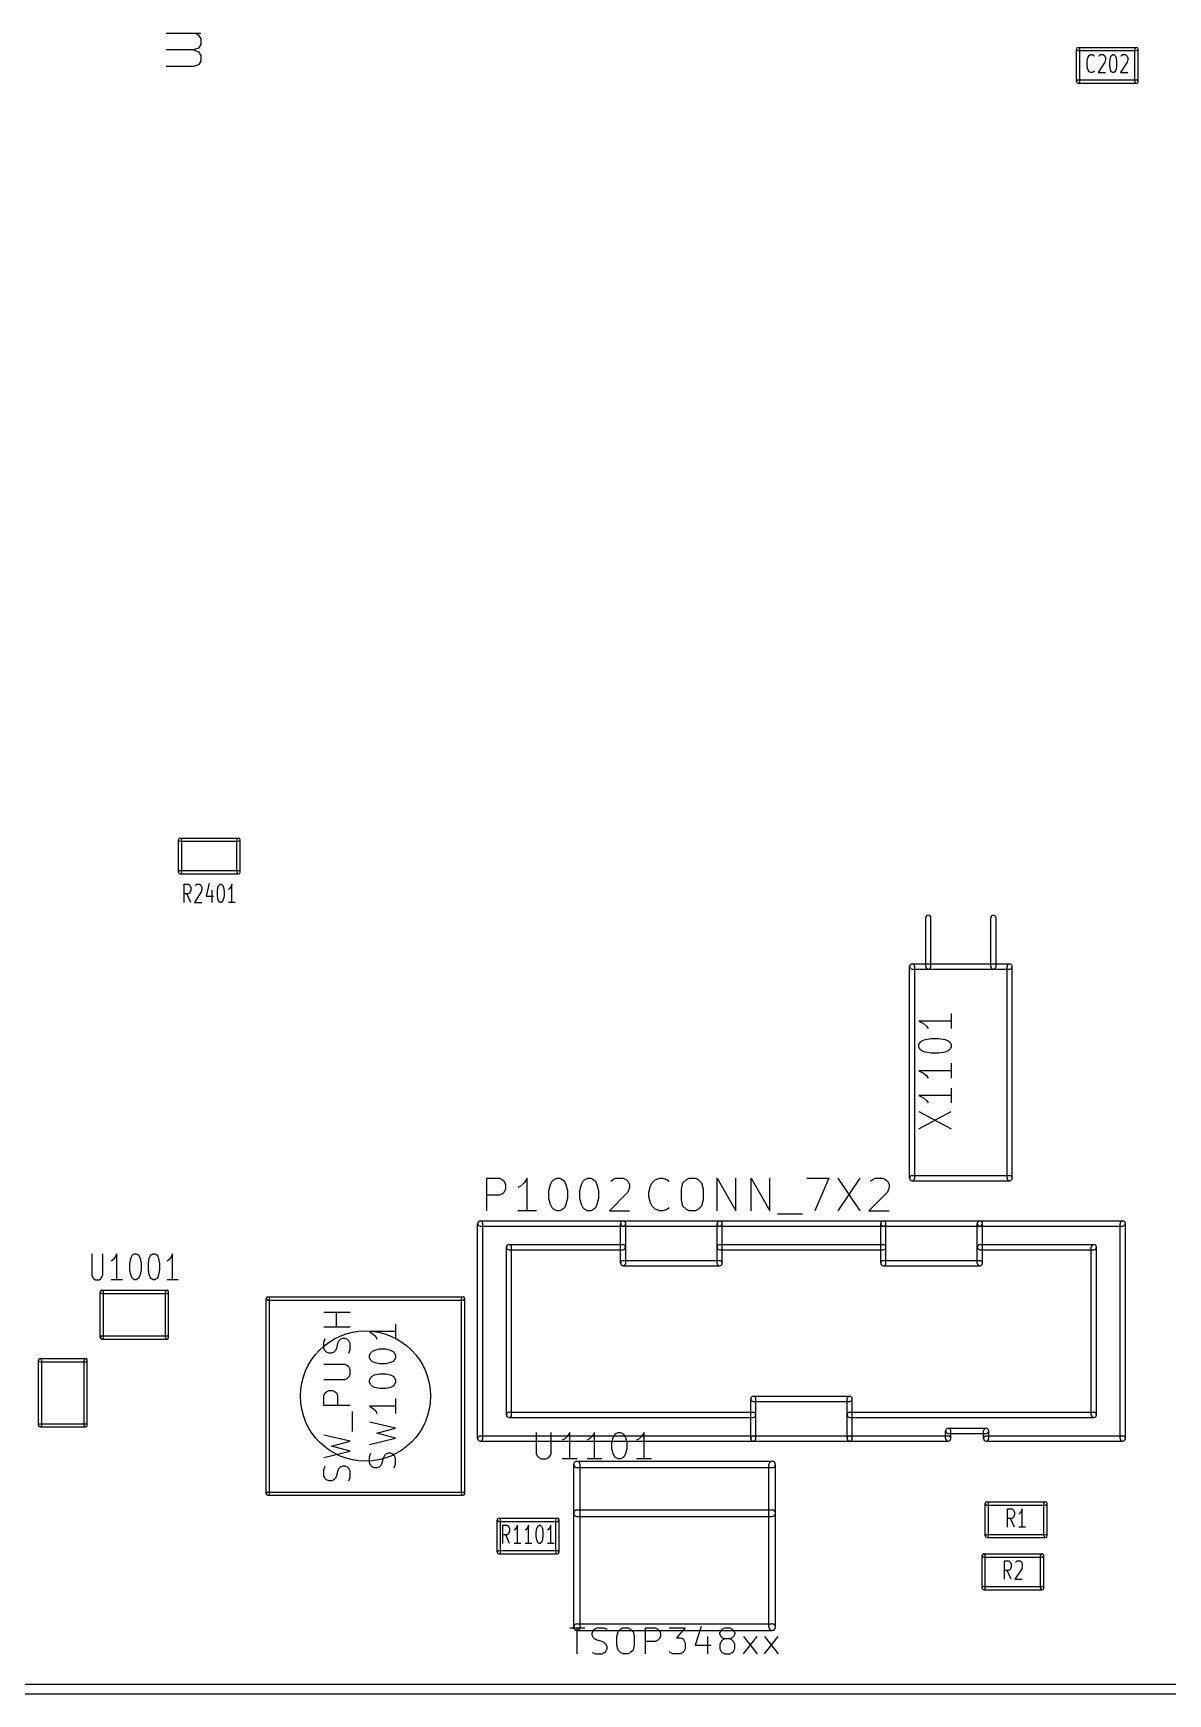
# Model space of a CAD drawing. Extents: x -29274 to 69862, y 23709 to 162744.
# Drawn here: x 8794 to 26229, y 24345 to 49863 of the extents above; entities that cross this region are included whole.
import ezdxf

# ---------------------------------------------------------------- set-up
doc = ezdxf.new("R2010")
doc.units = 0
doc.layers.add('BLACK', color=1, linetype='CONTINUOUS')

msp = doc.modelspace()

# ---------------------------------------------------------------- linework, layer by layer
at = {"layer": 'BLACK'}
for p, q in [((10837, 49863), (11371, 49863)), ((11294, 49863), (11332, 49835)), ((11332, 49835), (11371, 49777)), ((11371, 49777), (11371, 49692)), ((11256, 49606), (10837, 49606)), ((11332, 49635), (11256, 49606)), ((11256, 49606), (11332, 49577)), ((11371, 49692), (11332, 49635)), ((11332, 49577), (11371, 49520)), ((11371, 49520), (11371, 49435)), ((24825, 49120), (24825, 49620)), ((24850, 49645), (25750, 49645)), ((24850, 49595), (25750, 49595)), ((24875, 49120), (24875, 49620)), ((25005, 49497), (25023, 49523)), ((25023, 49523), (25048, 49537)), ((25048, 49537), (25065, 49537)), ((25065, 49537), (25091, 49523)), ((25091, 49523), (25100, 49510)), ((25168, 49510), (25177, 49523)), ((25177, 49523), (25194, 49537)), ((25194, 49537), (25237, 49537)), ((25237, 49537), (25254, 49523)), ((25254, 49523), (25263, 49510)), ((25263, 49510), (25271, 49483)), ((25348, 49483), (25356, 49510)), ((25356, 49510), (25365, 49523)), ((25365, 49523), (25382, 49537)), ((25382, 49537), (25399, 49537)), ((25399, 49537), (25416, 49523)), ((25416, 49523), (25425, 49510)), ((25425, 49510), (25434, 49483)), ((25510, 49510), (25519, 49523)), ((25519, 49523), (25536, 49537)), ((25536, 49537), (25579, 49537)), ((25579, 49537), (25596, 49523)), ((25596, 49523), (25605, 49510)), ((25605, 49510), (25613, 49483)), ((25725, 49120), (25725, 49620)), ((25775, 49120), (25775, 49620)), ((11256, 49349), (10837, 49349)), ((11332, 49377), (11256, 49349)), ((11371, 49435), (11332, 49377)), ((24988, 49417), (24997, 49470)), ((24988, 49377), (24988, 49417)), ((24997, 49323), (24988, 49377)), ((24997, 49470), (25005, 49497)), ((25005, 49297), (24997, 49323)), ((25023, 49270), (25005, 49297)), ((25048, 49257), (25023, 49270)), ((25065, 49257), (25048, 49257)), ((25091, 49270), (25065, 49257)), ((25100, 49283), (25091, 49270)), ((25263, 49417), (25160, 49257)), ((25160, 49257), (25271, 49257)), ((25271, 49457), (25263, 49417)), ((25271, 49483), (25271, 49457)), ((25339, 49430), (25348, 49483)), ((25339, 49363), (25339, 49430)), ((25348, 49310), (25339, 49363)), ((25356, 49283), (25348, 49310)), ((25365, 49270), (25356, 49283)), ((25382, 49257), (25365, 49270)), ((25399, 49257), (25382, 49257)), ((25416, 49270), (25399, 49257)), ((25425, 49283), (25416, 49270)), ((25434, 49310), (25425, 49283)), ((25434, 49483), (25442, 49430)), ((25442, 49363), (25434, 49310)), ((25442, 49430), (25442, 49363)), ((25605, 49417), (25502, 49257)), ((25502, 49257), (25613, 49257)), ((25613, 49457), (25605, 49417)), ((25613, 49483), (25613, 49457)), ((24850, 49145), (25750, 49145)), ((24850, 49095), (25750, 49095)), ((11025, 36970), (11025, 37470)), ((11050, 37495), (11950, 37495)), ((11050, 37445), (11950, 37445)), ((11075, 36970), (11075, 37470)), ((11925, 36970), (11925, 37470)), ((11975, 36970), (11975, 37470)), ((11050, 36995), (11950, 36995)), ((11050, 36945), (11950, 36945)), ((11111, 36507), (11111, 36787)), ((11111, 36787), (11179, 36787)), ((11179, 36787), (11197, 36773)), ((11197, 36773), (11205, 36760)), ((11205, 36760), (11214, 36733)), ((11282, 36760), (11291, 36773)), ((11291, 36773), (11308, 36787)), ((11308, 36787), (11351, 36787)), ((11351, 36787), (11368, 36773)), ((11368, 36773), (11377, 36760)), ((11377, 36760), (11385, 36733)), ((11496, 36800), (11453, 36600)), ((11633, 36733), (11641, 36760)), ((11641, 36760), (11650, 36773)), ((11650, 36773), (11667, 36787)), ((11667, 36787), (11684, 36787)), ((11684, 36787), (11701, 36773)), ((11701, 36773), (11710, 36760)), ((11710, 36760), (11719, 36733)), ((11830, 36747), (11812, 36720)), ((11847, 36787), (11830, 36747)), ((11847, 36507), (11847, 36787)), ((11179, 36640), (11111, 36640)), ((11214, 36507), (11154, 36640)), ((11197, 36653), (11179, 36640)), ((11205, 36667), (11197, 36653)), ((11214, 36693), (11205, 36667)), ((11214, 36733), (11214, 36693)), ((11377, 36667), (11274, 36507)), ((11274, 36507), (11385, 36507)), ((11385, 36707), (11377, 36667)), ((11385, 36733), (11385, 36707)), ((11453, 36600), (11565, 36600)), ((11539, 36693), (11539, 36507)), ((11624, 36680), (11633, 36733)), ((11624, 36613), (11624, 36680)), ((11633, 36560), (11624, 36613)), ((11641, 36533), (11633, 36560)), ((11650, 36520), (11641, 36533)), ((11667, 36507), (11650, 36520)), ((11684, 36507), (11667, 36507)), ((11701, 36520), (11684, 36507)), ((11710, 36533), (11701, 36520)), ((11719, 36560), (11710, 36533)), ((11719, 36733), (11727, 36680)), ((11727, 36613), (11719, 36560)), ((11727, 36680), (11727, 36613)), ((11812, 36720), (11795, 36707)), ((11898, 36507), (11795, 36507)), ((22510, 35520), (22510, 36270)), ((22590, 35520), (22590, 36270)), ((23510, 35520), (23510, 36270)), ((23590, 35520), (23590, 36270)), ((22260, 32270), (22260, 35520)), ((22300, 35560), (23800, 35560)), ((22300, 35480), (23800, 35480)), ((22340, 32270), (22340, 35520)), ((23760, 32270), (23760, 35520)), ((23840, 32270), (23840, 35520)), ((22902, 34797), (22902, 34568)), ((22902, 34682), (22402, 34682)), ((22402, 34682), (22474, 34644)), ((22474, 34644), (22521, 34606)), ((22521, 34606), (22545, 34568)), ((22402, 34321), (22426, 34359)), ((22402, 34282), (22402, 34321)), ((22426, 34244), (22402, 34282)), ((22426, 34359), (22450, 34378)), ((22450, 34225), (22426, 34244)), ((22450, 34378), (22498, 34397)), ((22498, 34206), (22450, 34225)), ((22498, 34397), (22593, 34416)), ((22593, 34187), (22498, 34206)), ((22593, 34416), (22712, 34416)), ((22712, 34416), (22807, 34397)), ((22807, 34206), (22712, 34187)), ((22807, 34397), (22855, 34378)), ((22855, 34225), (22807, 34206)), ((22855, 34378), (22879, 34359)), ((22879, 34244), (22855, 34225)), ((22879, 34359), (22902, 34321)), ((22902, 34282), (22879, 34244)), ((22902, 34321), (22902, 34282)), ((22712, 34187), (22593, 34187)), ((22902, 34035), (22902, 33806)), ((22902, 33920), (22402, 33920)), ((22402, 33920), (22474, 33882)), ((22474, 33882), (22521, 33844)), ((22521, 33844), (22545, 33806)), ((22902, 33539), (22402, 33539)), ((22402, 33539), (22474, 33501)), ((22474, 33501), (22521, 33463)), ((22521, 33463), (22545, 33425)), ((22902, 33654), (22902, 33425)), ((22402, 33025), (22902, 33292)), ((22402, 33292), (22902, 33025)), ((15767, 31768), (15767, 32268)), ((15767, 32268), (15958, 32268)), ((15958, 32268), (16005, 32244)), ((16005, 32244), (16029, 32220)), ((16029, 32220), (16053, 32172)), ((16053, 32172), (16053, 32101)), ((16338, 32196), (16291, 32149)), ((16386, 32268), (16338, 32196)), ((16386, 31768), (16386, 32268)), ((16719, 32077), (16743, 32172)), ((16743, 32172), (16767, 32220)), ((16767, 32220), (16791, 32244)), ((16791, 32244), (16838, 32268)), ((16838, 32268), (16886, 32268)), ((16886, 32268), (16934, 32244)), ((16934, 32244), (16957, 32220)), ((16957, 32220), (16981, 32172)), ((16981, 32172), (17005, 32077)), ((17195, 32077), (17219, 32172)), ((17219, 32172), (17243, 32220)), ((17243, 32220), (17267, 32244)), ((17267, 32244), (17314, 32268)), ((17314, 32268), (17362, 32268)), ((17362, 32268), (17410, 32244)), ((17410, 32244), (17433, 32220)), ((17433, 32220), (17457, 32172)), ((17457, 32172), (17481, 32077)), ((17671, 32220), (17695, 32244)), ((17695, 32244), (17743, 32268)), ((17743, 32268), (17862, 32268)), ((17862, 32268), (17909, 32244)), ((17909, 32244), (17933, 32220)), ((17933, 32220), (17957, 32172)), ((17957, 32172), (17957, 32125)), ((18279, 32149), (18303, 32196)), ((18303, 32196), (18350, 32244)), ((18350, 32244), (18422, 32268)), ((18422, 32268), (18470, 32268)), ((18470, 32268), (18541, 32244)), ((18541, 32244), (18565, 32220)), ((18755, 32101), (18779, 32196)), ((18779, 32196), (18827, 32244)), ((18827, 32244), (18874, 32268)), ((18874, 32268), (18970, 32268)), ((18970, 32268), (19017, 32244)), ((19017, 32244), (19065, 32196)), ((19065, 32196), (19089, 32101)), ((19303, 31768), (19303, 32268)), ((19303, 32268), (19589, 31768)), ((19589, 31768), (19589, 32268)), ((19827, 31768), (19827, 32268)), ((19827, 32268), (20113, 31768)), ((20113, 31768), (20113, 32268)), ((20684, 32268), (21018, 32268)), ((21018, 32268), (20803, 31768)), ((21160, 32268), (21494, 31768)), ((21494, 32268), (21160, 31768)), ((21660, 32220), (21684, 32244)), ((21684, 32244), (21732, 32268)), ((21732, 32268), (21851, 32268)), ((21851, 32268), (21898, 32244)), ((21898, 32244), (21922, 32220)), ((21922, 32220), (21946, 32172)), ((21946, 32172), (21946, 32125)), ((22300, 32310), (23800, 32310)), ((22300, 32230), (23800, 32230)), ((15958, 32006), (15767, 32006)), ((16005, 32030), (15958, 32006)), ((16029, 32053), (16005, 32030)), ((16053, 32101), (16029, 32053)), ((16291, 32149), (16243, 32125)), ((16719, 31958), (16719, 32077)), ((16743, 31863), (16719, 31958)), ((17005, 31958), (16981, 31863)), ((17005, 32077), (17005, 31958)), ((17195, 31958), (17195, 32077)), ((17219, 31863), (17195, 31958)), ((17481, 31958), (17457, 31863)), ((17481, 32077), (17481, 31958)), ((17933, 32053), (17647, 31768)), ((17957, 32125), (17933, 32053)), ((18255, 32053), (18279, 32149)), ((18255, 31982), (18255, 32053)), ((18279, 31887), (18255, 31982)), ((18755, 31934), (18755, 32101)), ((18779, 31839), (18755, 31934)), ((19089, 31934), (19065, 31839)), ((19089, 32101), (19089, 31934)), ((21922, 32053), (21636, 31768)), ((21946, 32125), (21922, 32053)), ((16529, 31768), (16243, 31768)), ((16767, 31815), (16743, 31863)), ((16791, 31791), (16767, 31815)), ((16838, 31768), (16791, 31791)), ((16886, 31768), (16838, 31768)), ((16934, 31791), (16886, 31768)), ((16957, 31815), (16934, 31791)), ((16981, 31863), (16957, 31815)), ((17243, 31815), (17219, 31863)), ((17267, 31791), (17243, 31815)), ((17314, 31768), (17267, 31791)), ((17362, 31768), (17314, 31768)), ((17410, 31791), (17362, 31768)), ((17433, 31815), (17410, 31791)), ((17457, 31863), (17433, 31815)), ((17647, 31768), (17957, 31768)), ((18303, 31839), (18279, 31887)), ((18350, 31791), (18303, 31839)), ((18422, 31768), (18350, 31791)), ((18470, 31768), (18422, 31768)), ((18541, 31791), (18470, 31768)), ((18565, 31815), (18541, 31791)), ((18827, 31791), (18779, 31839)), ((18874, 31768), (18827, 31791)), ((18970, 31768), (18874, 31768)), ((19017, 31791), (18970, 31768)), ((19065, 31839), (19017, 31791)), ((20232, 31720), (20613, 31720)), ((21636, 31768), (21946, 31768)), ((15623, 28267), (15623, 31573)), ((15663, 31613), (17859, 31613)), ((15663, 31533), (17859, 31533)), ((15703, 28267), (15703, 31573)), ((17819, 30963), (17819, 31573)), ((17859, 31613), (19341, 31613)), ((17859, 31533), (19341, 31533)), ((17899, 30963), (17899, 31573)), ((19302, 30963), (19302, 31573)), ((19342, 31613), (21858, 31613)), ((19342, 31533), (21858, 31533)), ((19382, 30963), (19382, 31573)), ((21818, 30963), (21818, 31573)), ((21858, 31613), (23340, 31613)), ((21858, 31533), (23340, 31533)), ((21898, 30963), (21898, 31573)), ((23301, 30963), (23301, 31573)), ((23341, 31613), (25537, 31613)), ((23341, 31533), (25537, 31533)), ((23381, 30963), (23381, 31573)), ((25497, 28267), (25497, 31573)), ((25577, 28267), (25577, 31573)), ((16066, 28631), (16066, 31209)), ((16106, 31249), (17856, 31249)), ((16106, 31169), (17856, 31169)), ((16146, 28631), (16146, 31209)), ((19343, 31249), (21857, 31249)), ((19343, 31169), (21857, 31169)), ((23344, 31249), (25094, 31249)), ((23344, 31169), (25094, 31169)), ((25054, 28631), (25054, 31209)), ((25134, 28631), (25134, 31209)), ((9692, 31108), (9692, 30784)), ((9864, 30784), (9864, 31108)), ((10021, 31013), (9992, 30994)), ((10049, 31051), (10021, 31013)), ((10078, 31108), (10049, 31051)), ((10078, 30708), (10078, 31108)), ((10278, 30956), (10292, 31032)), ((10278, 30860), (10278, 30956)), ((10292, 31032), (10307, 31070)), ((10307, 31070), (10321, 31089)), ((10321, 31089), (10350, 31108)), ((10350, 31108), (10378, 31108)), ((10378, 31108), (10407, 31089)), ((10407, 31089), (10421, 31070)), ((10421, 31070), (10435, 31032)), ((10435, 31032), (10450, 30956)), ((10450, 30956), (10450, 30860)), ((10564, 30956), (10578, 31032)), ((10564, 30860), (10564, 30956)), ((10578, 31032), (10593, 31070)), ((10593, 31070), (10607, 31089)), ((10607, 31089), (10636, 31108)), ((10636, 31108), (10664, 31108)), ((10664, 31108), (10693, 31089)), ((10693, 31089), (10707, 31070)), ((10707, 31070), (10721, 31032)), ((10721, 31032), (10736, 30956)), ((10736, 30956), (10736, 30860)), ((10879, 31013), (10850, 30994)), ((10907, 31051), (10879, 31013)), ((10936, 31108), (10907, 31051)), ((10936, 30708), (10936, 31108)), ((17859, 31003), (19341, 31003)), ((17859, 30923), (19341, 30923)), ((21858, 31003), (23340, 31003)), ((21858, 30923), (23340, 30923)), ((9692, 30784), (9707, 30746)), ((9707, 30746), (9721, 30727)), ((9721, 30727), (9750, 30708)), ((9750, 30708), (9807, 30708)), ((9807, 30708), (9835, 30727)), ((9835, 30727), (9850, 30746)), ((9850, 30746), (9864, 30784)), ((10164, 30708), (9992, 30708)), ((10292, 30784), (10278, 30860)), ((10307, 30746), (10292, 30784)), ((10321, 30727), (10307, 30746)), ((10350, 30708), (10321, 30727)), ((10378, 30708), (10350, 30708)), ((10407, 30727), (10378, 30708)), ((10421, 30746), (10407, 30727)), ((10435, 30784), (10421, 30746)), ((10450, 30860), (10435, 30784)), ((10578, 30784), (10564, 30860)), ((10593, 30746), (10578, 30784)), ((10607, 30727), (10593, 30746)), ((10636, 30708), (10607, 30727)), ((10664, 30708), (10636, 30708)), ((10693, 30727), (10664, 30708)), ((10707, 30746), (10693, 30727)), ((10721, 30784), (10707, 30746)), ((10736, 30860), (10721, 30784)), ((11022, 30708), (10850, 30708)), ((9825, 29820), (9825, 30520)), ((9850, 30545), (10850, 30545)), ((9850, 30495), (10850, 30495)), ((9875, 29820), (9875, 30520)), ((10825, 29820), (10825, 30520)), ((10875, 29820), (10875, 30520)), ((12375, 27420), (12375, 30420)), ((12400, 30445), (15400, 30445)), ((12400, 30395), (15400, 30395)), ((12425, 27420), (12425, 30420)), ((15375, 27420), (15375, 30420)), ((15425, 27420), (15425, 30420)), ((13662, 30206), (13262, 30206)), ((13452, 29977), (13452, 30206)), ((13662, 29977), (13262, 29977)), ((14362, 29910), (13962, 29910)), ((13962, 29910), (14019, 29872)), ((14019, 29872), (14057, 29834)), ((14362, 30025), (14362, 29796)), ((9850, 29845), (10850, 29845)), ((9850, 29795), (10850, 29795)), ((13262, 29749), (13281, 29806)), ((13262, 29653), (13262, 29749)), ((13281, 29615), (13262, 29653)), ((13300, 29596), (13281, 29615)), ((13433, 29615), (13414, 29596)), ((13452, 29653), (13433, 29615)), ((13471, 29730), (13452, 29653)), ((13490, 29768), (13471, 29730)), ((13510, 29787), (13490, 29768)), ((13548, 29806), (13510, 29787)), ((13586, 29806), (13548, 29806)), ((13624, 29787), (13586, 29806)), ((13643, 29768), (13624, 29787)), ((13662, 29730), (13643, 29768)), ((13643, 29577), (13662, 29634)), ((13662, 29634), (13662, 29730)), ((13981, 29587), (14000, 29606)), ((14000, 29606), (14038, 29625)), ((14038, 29625), (14114, 29644)), ((14057, 29834), (14076, 29796)), ((14114, 29644), (14210, 29644)), ((14210, 29644), (14286, 29625)), ((14286, 29625), (14324, 29606)), ((14324, 29606), (14343, 29587)), ((8875, 28470), (8875, 29470)), ((8900, 29495), (9600, 29495)), ((8900, 29445), (9600, 29445)), ((8925, 28470), (8925, 29470)), ((9575, 28470), (9575, 29470)), ((9625, 28470), (9625, 29470)), ((13586, 29406), (13262, 29406)), ((13338, 29577), (13300, 29596)), ((13376, 29577), (13338, 29577)), ((13414, 29596), (13376, 29577)), ((13624, 29387), (13586, 29406)), ((13643, 29368), (13624, 29387)), ((13662, 29330), (13643, 29368)), ((13962, 29549), (13981, 29587)), ((13962, 29510), (13962, 29549)), ((13981, 29472), (13962, 29510)), ((14000, 29453), (13981, 29472)), ((14038, 29434), (14000, 29453)), ((14114, 29415), (14038, 29434)), ((14210, 29415), (14114, 29415)), ((14286, 29434), (14210, 29415)), ((14324, 29453), (14286, 29434)), ((14343, 29472), (14324, 29453)), ((14343, 29587), (14362, 29549)), ((14362, 29510), (14343, 29472)), ((14362, 29549), (14362, 29510)), ((13262, 29177), (13586, 29177)), ((13586, 29177), (13624, 29196)), ((13624, 29196), (13643, 29215)), ((13643, 29215), (13662, 29253)), ((13662, 29253), (13662, 29330)), ((13962, 29168), (13981, 29206)), ((13962, 29129), (13962, 29168)), ((13981, 29091), (13962, 29129)), ((13981, 29206), (14000, 29225)), ((14000, 29072), (13981, 29091)), ((14000, 29225), (14038, 29244)), ((14038, 29244), (14114, 29263)), ((14114, 29263), (14210, 29263)), ((14210, 29263), (14286, 29244)), ((14286, 29244), (14324, 29225)), ((14324, 29225), (14343, 29206)), ((14343, 29091), (14324, 29072)), ((14343, 29206), (14362, 29168)), ((14362, 29129), (14343, 29091)), ((14362, 29168), (14362, 29129)), ((13262, 28930), (13281, 28968)), ((13262, 28777), (13262, 28930)), ((13281, 28968), (13300, 28987)), ((13300, 28987), (13338, 29006)), ((13338, 29006), (13395, 29006)), ((13395, 29006), (13433, 28987)), ((13433, 28987), (13452, 28968)), ((13452, 28968), (13471, 28930)), ((13471, 28930), (13471, 28777)), ((14038, 29053), (14000, 29072)), ((14114, 29034), (14038, 29053)), ((14210, 29034), (14114, 29034)), ((14286, 29053), (14210, 29034)), ((14324, 29072), (14286, 29053)), ((14362, 28882), (14362, 28653)), ((19819, 28267), (19819, 28877)), ((19859, 28917), (21341, 28917)), ((19859, 28837), (21341, 28837)), ((19899, 28267), (19899, 28877)), ((21301, 28267), (21301, 28877)), ((21381, 28267), (21381, 28877)), ((13662, 28777), (13262, 28777)), ((13700, 28377), (13700, 28682)), ((14362, 28767), (13962, 28767)), ((13962, 28767), (14019, 28729)), ((14019, 28729), (14057, 28691)), ((14057, 28691), (14076, 28653)), ((16106, 28671), (19858, 28671)), ((16106, 28591), (19858, 28591)), ((21341, 28671), (25093, 28671)), ((21341, 28591), (25093, 28591)), ((8900, 28495), (9600, 28495)), ((8900, 28445), (9600, 28445)), ((14362, 28425), (13962, 28520)), ((14076, 28349), (14362, 28425)), ((14362, 28272), (14076, 28349)), ((16524, 28358), (16524, 28034)), ((16753, 28034), (16753, 28358)), ((17038, 28358), (17000, 28301)), ((17038, 27958), (17038, 28358)), ((17419, 28358), (17381, 28301)), ((17419, 27958), (17419, 28358)), ((17724, 28320), (17743, 28339)), ((17743, 28339), (17781, 28358)), ((17781, 28358), (17820, 28358)), ((17820, 28358), (17858, 28339)), ((17858, 28339), (17877, 28320)), ((18181, 28358), (18143, 28301)), ((18181, 27958), (18181, 28358)), ((22815, 28267), (22815, 28385)), ((22855, 28425), (23437, 28425)), ((22855, 28345), (23437, 28345)), ((22895, 28267), (22895, 28385)), ((23397, 28267), (23397, 28385)), ((23477, 28267), (23477, 28385)), ((13662, 28225), (13262, 28320)), ((13262, 27977), (13662, 28072)), ((13376, 28149), (13662, 28225)), ((13662, 28072), (13376, 28149)), ((13962, 28177), (14362, 28272)), ((15663, 28307), (19859, 28307)), ((15663, 28227), (19859, 28227)), ((16962, 28263), (16924, 28244)), ((17000, 28301), (16962, 28263)), ((17343, 28263), (17305, 28244)), ((17381, 28301), (17343, 28263)), ((17686, 28206), (17705, 28282)), ((17686, 28110), (17686, 28206)), ((17705, 28034), (17686, 28110)), ((17705, 28282), (17724, 28320)), ((17877, 28320), (17896, 28282)), ((17896, 28282), (17915, 28206)), ((17915, 28110), (17896, 28034)), ((17915, 28206), (17915, 28110)), ((18105, 28263), (18067, 28244)), ((18143, 28301), (18105, 28263)), ((19859, 28307), (21341, 28307)), ((19859, 28227), (21341, 28227)), ((21341, 28307), (22855, 28307)), ((21341, 28227), (22855, 28227)), ((23437, 28307), (25537, 28307)), ((23437, 28227), (25537, 28227)), ((13262, 27787), (13281, 27844)), ((13510, 27825), (13490, 27806)), ((13548, 27844), (13510, 27825)), ((13586, 27844), (13548, 27844)), ((13624, 27825), (13586, 27844)), ((13643, 27806), (13624, 27825)), ((13962, 27987), (13981, 28044)), ((13962, 27891), (13962, 27987)), ((13981, 27853), (13962, 27891)), ((14000, 27834), (13981, 27853)), ((14038, 27815), (14000, 27834)), ((14076, 27815), (14038, 27815)), ((14114, 27834), (14076, 27815)), ((14133, 27853), (14114, 27834)), ((14152, 27891), (14133, 27853)), ((14171, 27968), (14152, 27891)), ((14190, 28006), (14171, 27968)), ((14210, 28025), (14190, 28006)), ((14248, 28044), (14210, 28025)), ((14286, 28044), (14248, 28044)), ((14324, 28025), (14286, 28044)), ((14343, 28006), (14324, 28025)), ((14362, 27968), (14343, 28006)), ((14343, 27815), (14362, 27872)), ((14362, 27872), (14362, 27968)), ((16524, 28034), (16543, 27996)), ((16543, 27996), (16562, 27977)), ((16562, 27977), (16600, 27958)), ((16600, 27958), (16677, 27958)), ((16677, 27958), (16715, 27977)), ((16715, 27977), (16734, 27996)), ((16734, 27996), (16753, 28034)), ((17153, 27958), (16924, 27958)), ((17100, 25370), (17100, 27870)), ((17150, 27920), (20150, 27920)), ((17150, 27820), (20150, 27820)), ((17200, 25370), (17200, 27870)), ((17534, 27958), (17305, 27958)), ((17724, 27996), (17705, 28034)), ((17743, 27977), (17724, 27996)), ((17781, 27958), (17743, 27977)), ((17820, 27958), (17781, 27958)), ((17858, 27977), (17820, 27958)), ((17877, 27996), (17858, 27977)), ((17896, 28034), (17877, 27996)), ((18296, 27958), (18067, 27958)), ((20100, 25370), (20100, 27870)), ((20200, 25370), (20200, 27870)), ((13262, 27691), (13262, 27787)), ((13281, 27653), (13262, 27691)), ((13300, 27634), (13281, 27653)), ((13338, 27615), (13300, 27634)), ((13376, 27615), (13338, 27615)), ((13414, 27634), (13376, 27615)), ((13433, 27653), (13414, 27634)), ((13452, 27691), (13433, 27653)), ((13471, 27768), (13452, 27691)), ((13490, 27806), (13471, 27768)), ((13662, 27768), (13643, 27806)), ((13643, 27615), (13662, 27672)), ((13662, 27672), (13662, 27768)), ((12400, 27445), (15400, 27445)), ((12400, 27395), (15400, 27395)), ((17150, 27170), (20150, 27170)), ((17150, 27070), (20150, 27070)), ((23425, 26770), (23425, 27270)), ((23450, 27295), (24350, 27295)), ((23450, 27245), (24350, 27245)), ((23475, 26770), (23475, 27270)), ((23768, 26907), (23768, 27187)), ((23768, 27187), (23836, 27187)), ((23836, 27187), (23854, 27173)), ((23854, 27053), (23836, 27040)), ((23854, 27173), (23862, 27160)), ((23862, 27067), (23854, 27053)), ((23862, 27160), (23871, 27133)), ((23871, 27093), (23862, 27067)), ((23871, 27133), (23871, 27093)), ((23956, 27120), (23939, 27107)), ((23974, 27147), (23956, 27120)), ((23991, 27187), (23974, 27147)), ((23991, 26907), (23991, 27187)), ((24325, 26770), (24325, 27270)), ((24375, 26770), (24375, 27270)), ((15925, 26520), (15925, 27020)), ((15950, 27045), (16850, 27045)), ((15950, 26995), (16850, 26995)), ((15975, 26520), (15975, 27020)), ((16011, 26657), (16011, 26937)), ((16011, 26937), (16079, 26937)), ((16079, 26937), (16097, 26923)), ((16097, 26803), (16079, 26790)), ((16097, 26923), (16105, 26910)), ((16105, 26817), (16097, 26803)), ((16105, 26910), (16114, 26883)), ((16114, 26843), (16105, 26817)), ((16114, 26883), (16114, 26843)), ((16199, 26870), (16182, 26857)), ((16217, 26897), (16199, 26870)), ((16234, 26937), (16217, 26897)), ((16234, 26657), (16234, 26937)), ((16370, 26870), (16353, 26857)), ((16388, 26897), (16370, 26870)), ((16405, 26937), (16388, 26897)), ((16405, 26657), (16405, 26937)), ((16524, 26830), (16533, 26883)), ((16524, 26763), (16524, 26830)), ((16533, 26883), (16541, 26910)), ((16541, 26910), (16550, 26923)), ((16550, 26923), (16567, 26937)), ((16567, 26937), (16584, 26937)), ((16584, 26937), (16601, 26923)), ((16601, 26923), (16610, 26910)), ((16610, 26910), (16619, 26883)), ((16619, 26883), (16627, 26830)), ((16627, 26830), (16627, 26763)), ((16712, 26870), (16695, 26857)), ((16730, 26897), (16712, 26870)), ((16747, 26937), (16730, 26897)), ((16747, 26657), (16747, 26937)), ((16825, 26520), (16825, 27020)), ((16875, 26520), (16875, 27020)), ((23450, 26795), (24350, 26795)), ((23836, 27040), (23768, 27040)), ((23871, 26907), (23811, 27040)), ((24042, 26907), (23939, 26907)), ((15950, 26545), (16850, 26545)), ((16079, 26790), (16011, 26790)), ((16114, 26657), (16054, 26790)), ((16285, 26657), (16182, 26657)), ((16456, 26657), (16353, 26657)), ((16533, 26710), (16524, 26763)), ((16541, 26683), (16533, 26710)), ((16550, 26670), (16541, 26683)), ((16567, 26657), (16550, 26670)), ((16584, 26657), (16567, 26657)), ((16601, 26670), (16584, 26657)), ((16610, 26683), (16601, 26670)), ((16619, 26710), (16610, 26683)), ((16627, 26763), (16619, 26710)), ((16798, 26657), (16695, 26657)), ((23450, 26745), (24350, 26745)), ((15950, 26495), (16850, 26495)), ((23375, 25970), (23375, 26470)), ((23400, 26495), (24300, 26495)), ((23400, 26445), (24300, 26445)), ((23425, 25970), (23425, 26470)), ((23718, 26107), (23718, 26387)), ((23718, 26387), (23786, 26387)), ((23786, 26387), (23804, 26373)), ((23804, 26373), (23812, 26360)), ((23812, 26360), (23821, 26333)), ((23821, 26293), (23812, 26267)), ((23821, 26333), (23821, 26293)), ((23889, 26360), (23898, 26373)), ((23898, 26373), (23915, 26387)), ((23915, 26387), (23958, 26387)), ((23958, 26387), (23975, 26373)), ((23975, 26373), (23984, 26360)), ((23984, 26360), (23992, 26333)), ((23992, 26307), (23984, 26267)), ((23992, 26333), (23992, 26307)), ((24275, 25970), (24275, 26470)), ((24325, 25970), (24325, 26470)), ((23786, 26240), (23718, 26240)), ((23821, 26107), (23761, 26240)), ((23804, 26253), (23786, 26240)), ((23812, 26267), (23804, 26253)), ((23984, 26267), (23881, 26107)), ((23881, 26107), (23992, 26107)), ((23400, 25995), (24300, 25995)), ((23400, 25945), (24300, 25945)), ((17040, 25358), (17269, 25358)), ((17150, 25420), (20150, 25420)), ((17150, 25320), (20150, 25320)), ((17154, 24958), (17154, 25358)), ((17383, 25282), (17402, 25320)), ((17383, 25244), (17383, 25282)), ((17402, 25320), (17421, 25339)), ((17421, 25339), (17459, 25358)), ((17459, 25358), (17555, 25358)), ((17555, 25358), (17612, 25339)), ((17764, 25225), (17783, 25301)), ((17783, 25301), (17821, 25339)), ((17821, 25339), (17859, 25358)), ((17859, 25358), (17936, 25358)), ((17936, 25358), (17974, 25339)), ((17974, 25339), (18012, 25301)), ((18012, 25301), (18031, 25225)), ((18202, 24958), (18202, 25358)), ((18202, 25358), (18355, 25358)), ((18355, 25358), (18393, 25339)), ((18393, 25339), (18412, 25320)), ((18412, 25320), (18431, 25282)), ((18431, 25282), (18431, 25225)), ((18564, 25358), (18812, 25358)), ((18812, 25358), (18678, 25206)), ((19059, 25377), (18964, 25091)), ((19345, 25282), (19364, 25320)), ((19345, 25263), (19345, 25282)), ((19364, 25225), (19345, 25263)), ((19364, 25320), (19383, 25339)), ((19383, 25339), (19421, 25358)), ((19421, 25358), (19498, 25358)), ((19498, 25358), (19536, 25339)), ((19536, 25339), (19555, 25320)), ((19555, 25320), (19574, 25282)), ((19574, 25263), (19555, 25225)), ((19574, 25282), (19574, 25263)), ((17402, 25206), (17383, 25244)), ((17421, 25187), (17402, 25206)), ((17459, 25168), (17421, 25187)), ((17536, 25149), (17459, 25168)), ((17574, 25130), (17536, 25149)), ((17593, 25110), (17574, 25130)), ((17612, 25072), (17593, 25110)), ((17593, 24996), (17612, 25034)), ((17612, 25034), (17612, 25072)), ((17764, 25091), (17764, 25225)), ((17783, 25015), (17764, 25091)), ((17821, 24977), (17783, 25015)), ((18012, 25015), (17974, 24977)), ((18031, 25091), (18012, 25015)), ((18031, 25225), (18031, 25091)), ((18355, 25149), (18202, 25149)), ((18393, 25168), (18355, 25149)), ((18412, 25187), (18393, 25168)), ((18431, 25225), (18412, 25187)), ((18678, 25206), (18736, 25206)), ((18736, 25206), (18774, 25187)), ((18774, 25187), (18793, 25168)), ((18793, 25168), (18812, 25130)), ((18812, 25034), (18793, 24996)), ((18812, 25130), (18812, 25034)), ((18964, 25091), (19212, 25091)), ((19155, 25225), (19155, 24958)), ((19364, 25149), (19345, 25110)), ((19345, 25110), (19345, 25034)), ((19345, 25034), (19364, 24996)), ((19383, 25206), (19364, 25225)), ((19383, 25168), (19364, 25149)), ((19421, 25187), (19383, 25206)), ((19421, 25187), (19383, 25168)), ((19498, 25187), (19421, 25187)), ((19536, 25206), (19498, 25187)), ((19536, 25168), (19498, 25187)), ((19555, 25225), (19536, 25206)), ((19555, 25149), (19536, 25168)), ((19574, 25110), (19555, 25149)), ((19555, 24996), (19574, 25034)), ((19574, 25034), (19574, 25110)), ((19707, 24958), (19917, 25225)), ((19707, 25225), (19917, 24958)), ((20031, 24958), (20241, 25225)), ((20031, 25225), (20241, 24958)), ((17383, 24977), (17440, 24958)), ((17440, 24958), (17536, 24958)), ((17536, 24958), (17574, 24977)), ((17574, 24977), (17593, 24996)), ((17859, 24958), (17821, 24977)), ((17936, 24958), (17859, 24958)), ((17974, 24977), (17936, 24958)), ((18583, 24977), (18564, 24996)), ((18621, 24958), (18583, 24977)), ((18736, 24958), (18621, 24958)), ((18774, 24977), (18736, 24958)), ((18793, 24996), (18774, 24977)), ((19364, 24996), (19383, 24977)), ((19383, 24977), (19421, 24958)), ((19421, 24958), (19498, 24958)), ((19498, 24958), (19536, 24977)), ((19536, 24977), (19555, 24996)), ((-8450, 24495), (61700, 24495)), ((-8450, 24345), (61700, 24345))]:
    msp.add_line(p, q, dxfattribs=at)
msp.add_circle((13900, 28920), 1000, dxfattribs=at)
for centre, radius, start, end in [((24850, 49620), 25, 360, 540), ((24850, 49620), 25, 90, 270), ((25750, 49620), 25, 360, 540), ((25750, 49620), 25, 270, 450), ((24850, 49120), 25, 90, 270), ((24850, 49120), 25, 180, 360), ((25750, 49120), 25, 180, 360), ((25750, 49120), 25, 270, 450), ((11050, 37470), 25, 90, 270), ((11050, 37470), 25, 360, 540), ((11950, 37470), 25, 360, 540), ((11950, 37470), 25, 270, 450), ((11050, 36970), 25, 90, 270), ((11050, 36970), 25, 180, 360), ((11950, 36970), 25, 180, 360), ((11950, 36970), 25, 270, 450), ((22550, 36270), 40, 360, 540), ((23550, 36270), 40, 360, 540), ((22300, 35520), 40, 90, 270), ((22300, 35520), 40, 360, 540), ((22550, 35520), 40, 180, 360), ((23550, 35520), 40, 180, 360), ((23800, 35520), 40, 360, 540), ((23800, 35520), 40, 270, 450), ((22300, 32270), 40, 90, 270), ((22300, 32270), 40, 180, 360), ((23800, 32270), 40, 180, 360), ((23800, 32270), 40, 270, 450), ((15663, 31573), 40, 90, 270), ((15663, 31573), 40, 360, 540), ((17859, 31573), 40, 90, 270), ((17859, 31573), 40, 360, 540), ((17859, 31573), 40, 270, 450), ((19342, 31573), 40, 90, 270), ((19342, 31573), 40, 360, 540), ((19341, 31573), 40, 270, 450), ((21858, 31573), 40, 90, 270), ((21858, 31573), 40, 360, 540), ((21858, 31573), 40, 270, 450), ((23341, 31573), 40, 90, 270), ((23341, 31573), 40, 360, 540), ((23340, 31573), 40, 270, 450), ((25537, 31573), 40, 360, 540), ((25537, 31573), 40, 270, 450), ((16106, 31209), 40, 90, 270), ((16106, 31209), 40, 360, 540), ((17856, 31209), 40, 270, 450), ((19343, 31209), 40, 90, 270), ((21857, 31209), 40, 270, 450), ((23344, 31209), 40, 90, 270), ((25094, 31209), 40, 360, 540), ((25094, 31209), 40, 270, 450), ((17859, 30963), 40, 90, 270), ((17859, 30963), 40, 180, 360), ((19342, 30963), 40, 180, 360), ((19341, 30963), 40, 270, 450), ((21858, 30963), 40, 90, 270), ((21858, 30963), 40, 180, 360), ((23341, 30963), 40, 180, 360), ((23340, 30963), 40, 270, 450), ((9850, 30520), 25, 90, 270), ((9850, 30520), 25, 360, 540), ((10850, 30520), 25, 360, 540), ((10850, 30520), 25, 270, 450), ((12400, 30420), 25, 360, 540), ((12400, 30420), 25, 90, 270), ((15400, 30420), 25, 360, 540), ((15400, 30420), 25, 270, 450), ((9850, 29820), 25, 90, 270), ((9850, 29820), 25, 180, 360), ((10850, 29820), 25, 180, 360), ((10850, 29820), 25, 270, 450), ((8900, 29470), 25, 360, 540), ((8900, 29470), 25, 90, 270), ((9600, 29470), 25, 360, 540), ((9600, 29470), 25, 270, 450), ((19859, 28877), 40, 90, 270), ((19859, 28877), 40, 360, 540), ((21341, 28877), 40, 360, 540), ((21341, 28877), 40, 270, 450), ((16106, 28631), 40, 90, 270), ((16106, 28631), 40, 180, 360), ((19858, 28631), 40, 270, 450), ((21341, 28631), 40, 90, 270), ((25094, 28631), 40, 180, 360), ((25093, 28631), 40, 270, 450), ((8900, 28470), 25, 90, 270), ((8900, 28470), 25, 180, 360), ((9600, 28470), 25, 180, 360), ((9600, 28470), 25, 270, 450), ((22855, 28385), 40, 90, 270), ((22855, 28385), 40, 360, 540), ((23437, 28385), 40, 360, 540), ((23437, 28385), 40, 270, 450), ((15663, 28267), 40, 90, 270), ((15663, 28267), 40, 180, 360), ((19859, 28267), 40, 90, 270), ((19859, 28267), 40, 180, 360), ((19859, 28267), 40, 270, 450), ((21341, 28267), 40, 90, 270), ((21341, 28267), 40, 180, 360), ((21341, 28267), 40, 270, 450), ((22855, 28267), 40, 180, 360), ((22855, 28267), 40, 270, 450), ((23437, 28267), 40, 90, 270), ((23437, 28267), 40, 180, 360), ((25537, 28267), 40, 180, 360), ((25537, 28267), 40, 270, 450), ((17150, 27870), 50, 360, 540), ((17150, 27870), 50, 90, 270), ((20150, 27870), 50, 360, 540), ((20150, 27870), 50, 270, 450), ((12400, 27420), 25, 90, 270), ((12400, 27420), 25, 180, 360), ((15400, 27420), 25, 180, 360), ((15400, 27420), 25, 270, 450), ((17150, 27120), 50, 90, 270), ((20150, 27120), 50, 270, 450), ((23450, 27270), 25, 90, 270), ((23450, 27270), 25, 360, 540), ((24350, 27270), 25, 360, 540), ((24350, 27270), 25, 270, 450), ((15950, 27020), 25, 90, 270), ((15950, 27020), 25, 360, 540), ((16850, 27020), 25, 360, 540), ((16850, 27020), 25, 270, 450), ((23450, 26770), 25, 90, 270), ((24350, 26770), 25, 270, 450), ((15950, 26520), 25, 90, 270), ((16850, 26520), 25, 270, 450), ((23450, 26770), 25, 180, 360), ((24350, 26770), 25, 180, 360), ((15950, 26520), 25, 180, 360), ((16850, 26520), 25, 180, 360), ((23400, 26470), 25, 90, 270), ((23400, 26470), 25, 360, 540), ((24300, 26470), 25, 360, 540), ((24300, 26470), 25, 270, 450), ((23400, 25970), 25, 90, 270), ((23400, 25970), 25, 180, 360), ((24300, 25970), 25, 180, 360), ((24300, 25970), 25, 270, 450), ((17150, 25370), 50, 90, 270), ((17150, 25370), 50, 180, 360), ((20150, 25370), 50, 180, 360), ((20150, 25370), 50, 270, 450)]:
    msp.add_arc(centre, radius, start, end, dxfattribs=at)

doc.saveas('drawing.dxf')
